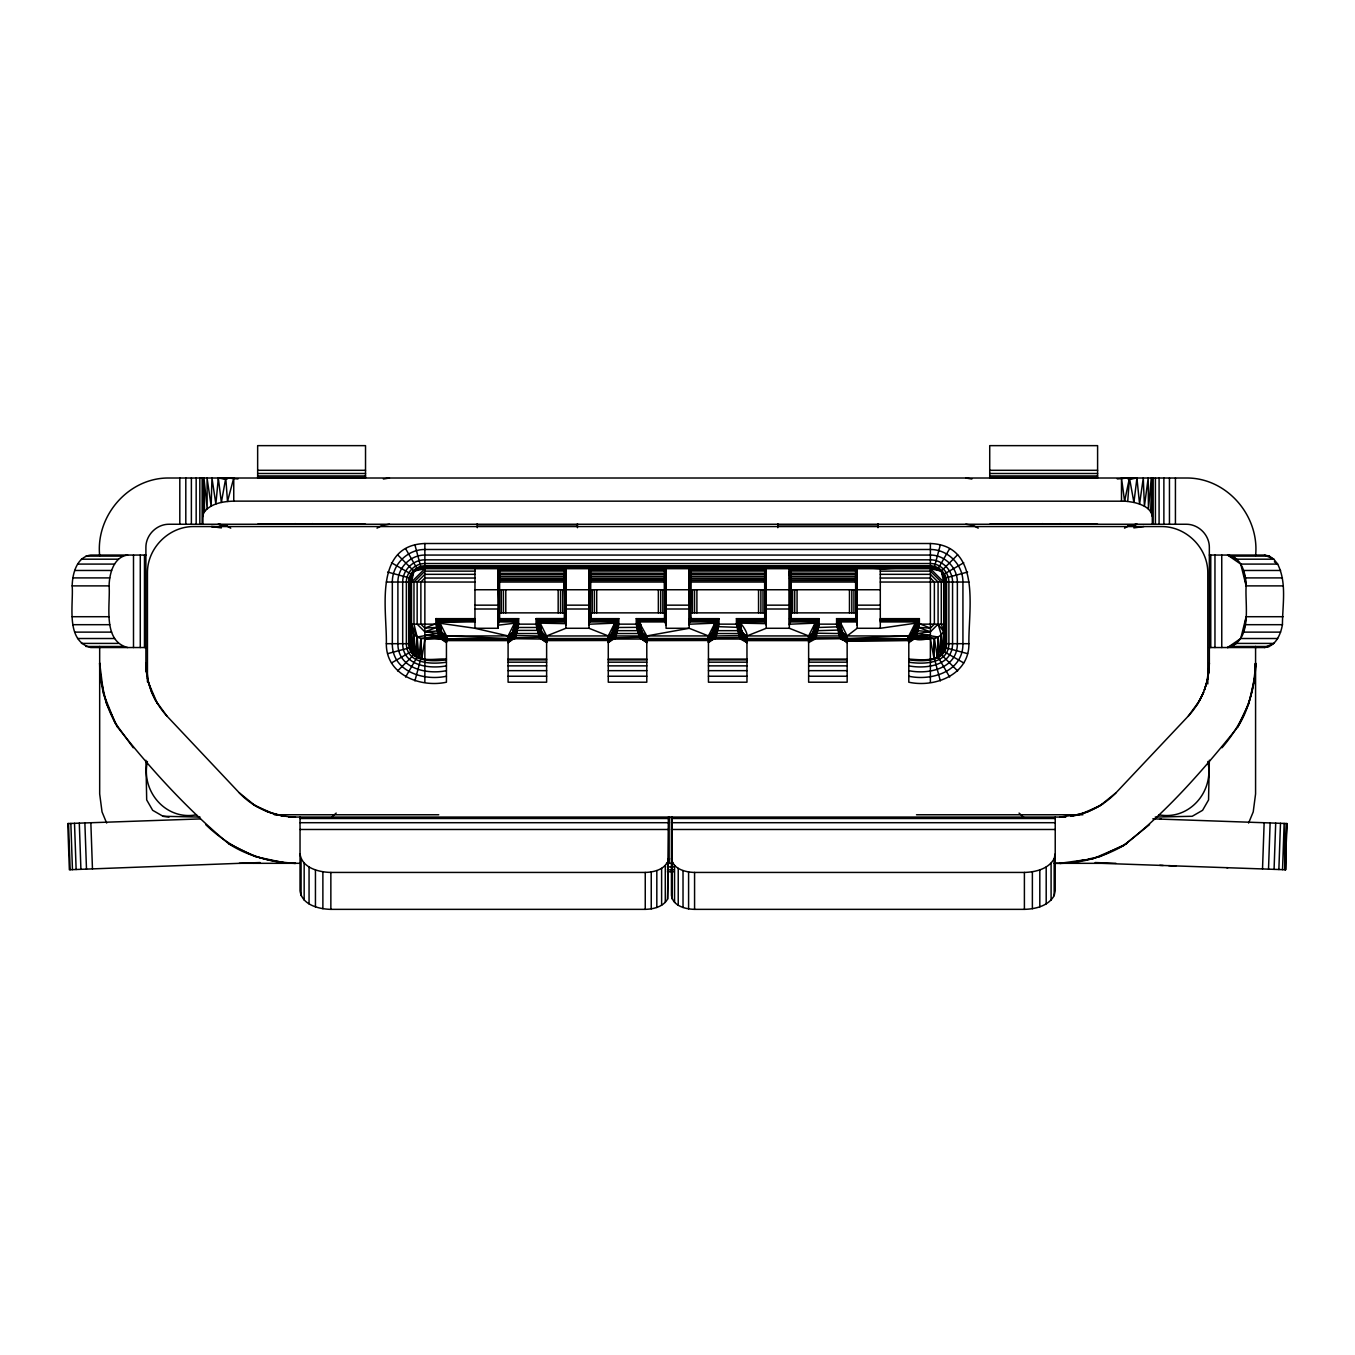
<?xml version="1.0" encoding="UTF-8"?>
<svg xmlns="http://www.w3.org/2000/svg" width="1355" height="1355" viewBox="0 0 1355 1355"><rect width="100%" height="100%" fill="white"/><g stroke="black" fill="none" stroke-linecap="round" stroke-linejoin="round"><path stroke-width="1.5" d="M443.695 619.879L439.155 621.928L439.359 625.468L442.018 632.463L446.439 635.935L446.439 642.558L440.307 637.426L437.174 625.756L437.106 619.879L435.887 618.659L435.887 624.147L439.206 637.815L446.439 642.558L446.489 635.986L440.019 623.131L437.106 619.879L474.961 619.37L437.14 620.98L435.887 618.659L474.961 618.659M435.887 618.659L443.695 619.37L443.695 621.064L439.155 621.928L474.961 621.064L467.136 620.98L474.961 620.082L443.695 620.082L439.155 621.928L439.291 623.131L474.961 628.28L498.081 628.28L498.081 609.005L474.961 609.005M498.318 623.3L499.622 621.03L499.622 570.167L498.081 571.031L498.132 576.248L498.081 571.031L565.882 571.031L565.729 575.926L564.341 576.248L498.318 576.248L499.165 621.03L498.081 625.197L515.239 623.131L516.475 625.654L513.257 636.765L508.091 640.61L446.439 640.61L440.561 637.273L437.106 623.131L424.86 628.144L420.88 624.147L420.88 582.04L424.86 578.043L474.961 578.043M508.091 642.558L514.223 637.426L518.66 624.147L517.424 623.131L516.662 633.53L513.968 637.273L509.023 639.814L508.091 638.781C515.764 636.24 514.714 626.586 515.391 620.031L516.323 620.98L499.165 621.03L499.453 620.031L517.424 619.879L514.527 623.131L508.108 635.935L508.091 642.558L515.323 637.815L518.66 624.147L518.66 618.659L516.221 621.928L498.809 621.928L498.318 573.317L565.662 573.25L564.341 578.043L565.12 618.659L536.055 618.659L540.188 623.131L546.607 635.935L546.624 642.558L539.392 637.815L536.055 624.147L536.055 618.659L565.729 618.659L565.154 621.928L564.341 570.167L565.882 571.031L565.882 625.197M590.102 612.866C593.456 614.137 587.088 627.365 590.543 621.03L590.543 570.167L589.002 571.031L589.069 575.621L590.543 576.248L664.526 576.248L665.915 575.926L666.067 571.031L664.526 570.167L664.526 620.98L666.067 625.197M608.276 642.558L608.276 635.935L614.696 623.131L618.829 618.659L618.829 624.147L615.509 637.815L608.276 642.558L614.408 637.426L617.609 623.131L618.829 624.147L615.153 635.563L613.646 638.696L610.343 639.492L614.154 637.273L618.168 627.484L617.541 625.756L614.662 625.366L614.696 623.131L616.406 624.147L616.593 630.397L617.507 630.668L637.578 630.668L640.458 629.228L640.373 623.131L636.24 618.659L636.24 624.147L639.577 637.815L646.792 642.558L646.792 635.935L639.645 623.131L638.425 625.654L640.763 634.97L642.524 638.019L646.792 640.61L710.477 640.492L713.814 638.696L715.338 635.563L717.71 625.756L717.777 619.354L719.014 618.659L719.014 624.147L715.677 637.815L708.445 642.558L708.462 635.935L714.881 623.131L719.014 618.659L689.238 618.659L689.187 625.197M689.424 623.3L690.728 621.03L690.728 570.167L689.187 571.031L689.238 575.621L690.728 576.248L764.711 576.248L766.083 575.926L766.253 571.031L764.711 570.167L764.711 620.98L766.253 625.197M789.592 623.3L790.897 621.03L790.897 570.167L789.355 571.031L789.355 625.197M847.163 642.558L841.794 638.696C837.322 633.005 839.456 623.859 836.594 618.659L836.594 624.147L839.931 637.815L847.163 642.558L847.146 635.935L840.727 623.131L836.594 618.659L857.021 618.659L857.173 625.197M857.021 618.659L856.445 621.928L855.632 570.167L857.173 571.031L857.021 575.926L855.632 576.248L790.897 576.248L789.592 575.621L789.355 571.031L857.173 571.031L856.783 622.758M440.019 623.131C437.597 626.383 444.237 641.389 446.439 635.935L508.108 635.935L512.512 632.463L514.883 626.738L514.527 623.131M610.309 640.492L546.624 640.61L541.255 638.696L539.73 635.563L537.325 624.147L538.392 623.131C537.884 627.399 543.694 639.56 546.624 636.477C541.577 633.632 539.104 626.908 539.324 620.98L537.291 619.879L539.73 635.563L541.255 638.696L546.624 642.558M608.276 640.61L609.598 639.594L608.276 640.61L608.276 635.935C614.442 633.446 615.61 625.739 615.56 619.879L618.829 618.659L589.069 618.659L589.73 621.928L616.406 621.928L616.508 620.98L615.56 620.031L590.543 620.031L589.713 618.659L589.002 571.031L666.067 571.031L665.339 621.928L638.662 621.928L638.561 619.303L636.24 618.659L665.915 618.659L665.678 622.758M589.73 621.928L589.239 618.659L590.102 621.03L616.508 620.98L615.17 629.652L612.697 632.463L616.169 635.952L638.899 635.952L637.494 624.147L638.578 623.131C638.679 627.128 643.71 639.712 646.792 636.477C641.813 633.615 639.17 626.925 639.509 620.98L637.477 619.879L639.916 635.563L641.423 638.696L646.792 642.558M708.445 640.61L709.783 639.594L708.445 640.61L708.462 635.935L712.865 632.463L715.745 621.928M790.897 571.133L789.575 573.114L790.744 620.031L815.93 620.031L816.862 620.98L816.76 621.928L790.084 621.928L789.592 618.659L819.199 618.659L815.049 623.131L808.647 635.935L808.63 642.558L815.185 639.035L819.199 624.147L817.963 623.131L814.762 637.426L808.63 640.61L746.978 640.61L740.321 635.427L737.679 624.147L738.746 623.131C743.726 646.42 755.938 638.222 736.409 618.659L736.409 624.147L740.406 639.035L746.978 642.558L746.961 635.935C741.27 633.598 739.627 626.586 739.678 620.98L737.645 619.879L740.084 635.563L741.608 638.696L746.978 642.558M839.863 621.928L840.727 623.131C842.166 625.993 837.255 626.704 836.594 624.147L837.83 623.131L841.286 637.273C851.804 648.418 834.409 626.569 838.931 619.98L837.83 619.303L856.394 618.659L855.632 578.043L856.936 573.25L789.575 573.114L789.592 575.621M839.998 623.131L841.37 631.65L847.163 637.9L847.146 635.935L857.173 628.28L880.293 628.28L915.963 623.131L919.367 618.659L919.367 624.147L916.031 637.815L908.798 642.558C906.038 634.411 917.742 632.006 915.235 623.131L916.099 621.928M443.695 619.37L438.207 620.98L438.072 625.654L441.696 636.359L445.93 637.612L446.439 635.935L446.439 639.018L508.091 638.527L446.439 635.935L446.439 682.209C420.135 687.934 385.904 674.536 386.344 643.693C387.09 610.546 372.947 545.506 424.86 543.507L930.377 543.507C982.29 545.506 968.148 610.546 968.91 643.693C969.333 674.536 935.119 687.934 908.798 682.209L908.815 635.935L908.798 642.558C915.032 635.343 926.041 636.952 934.374 638.527C940.81 636.85 945.756 630.854 945.79 624.147L915.235 624.147L913.727 633.615L912.186 637.053L908.798 638.781L908.815 635.935L915.235 623.131L911.542 635.868C908.07 640 909.95 635.817 907.427 635.986L847.163 638.527L908.798 639.018L908.765 635.986L847.146 635.935C841.387 633.598 839.931 626.569 839.863 620.98L837.83 619.879L837.864 620.98L856.055 620.98L856.445 621.928L839.033 621.928L838.931 620.98M474.961 568.693L474.961 628.28L508.108 635.935L509.023 639.814L446.439 640.204L508.091 640.085L446.439 639.018L447.827 635.986L445.93 637.612M509.26 639.983L513.46 638.696L517.983 627.484L516.323 623.131L513.443 634.242L508.311 636.918L508.091 635.986L508.091 682.209L546.624 682.209L546.624 635.986L608.276 635.935L609.208 639.814L608.276 635.935L589.002 628.28L565.882 628.28L546.607 635.935L546.116 637.612C536.258 636.427 540.255 629.059 540.188 623.131L539.324 621.928M589.002 625.197L589.069 624.232L614.696 623.131L611.749 633.734L615.509 637.815L640.915 637.273L640.61 632.124L637.477 623.131L636.24 624.147L638.832 625.604L641.135 634.631L643.422 637.053L646.284 637.612L646.792 635.935L708.462 635.935L709.393 639.814L708.462 635.935L689.187 628.28L666.067 628.28L666.067 568.693M815.93 621.03L817.929 620.98L817.963 619.879L815.93 619.354L815.71 625.468L813.864 630.786L816.252 633.192L838.593 633.53L841.929 630.786L840.727 624.147L840.811 629.228L842.37 633.395L843.691 633.734L843.233 635.139L839.931 637.815L815.862 637.815L811.052 634.58L808.647 635.935L809.562 639.814L814.507 637.273L817.861 630.668L839.609 630.041L841.286 628.788L840.727 624.147L815.049 624.147L813.864 630.786L808.63 637.9L814.829 632.124L816.862 620.98L790.897 620.98L790.084 621.928M474.961 571.133L424.86 571.133L413.969 582.04L413.969 624.147L417.154 637.053L418.983 657.937L421.879 658.801L415.816 656.159L413.969 634.682L411.514 624.147L417.154 637.053L420.88 638.527L421.879 658.293C417.306 659.021 410.836 652.568 409.888 647.284L409.447 624.147L440.019 624.147L441.205 630.786L439.037 633.073L417.154 637.053L413.969 634.682L409.972 628.009L411.141 650.451C417.255 663.662 435.48 658.208 446.439 659.089M513.325 630.786L516.662 633.53L538.054 633.53L541.39 630.786L540.188 624.147L514.527 624.147L515.51 626.942C516.34 633.869 505.703 637.595 508.091 637.9L514.138 634.97L516.323 619.879L518.66 618.659L498.132 618.659L498.809 621.928M808.63 637.9L808.647 635.935L789.355 628.28L766.253 628.28L746.961 635.935L746.978 682.209L708.445 682.209L708.445 635.986C710.393 640.712 716.456 627.467 717.744 624.147L717.777 619.879L690.728 619.879L689.915 621.928L716.575 621.928L716.676 620.98L715.745 620.031L690.728 620.031L689.898 618.659L689.187 571.031L766.253 571.031L765.524 621.928L738.848 621.928L738.746 619.303L736.409 618.659L766.083 618.659L765.846 622.758M908.798 637.9L908.815 635.935M539.324 623.131L538.477 627.145L541.272 634.242L546.624 636.477L544.185 634.58L543.253 637.053L540.052 639.035L513.46 638.696L511.462 637.053L514.494 625.366C518.694 625.858 515.019 632.819 514.985 635.563L538.731 635.952L541.831 633.395L540.967 631.481C537.952 628.906 539.917 619.726 537.291 619.879L537.325 620.98L564.781 620.98L565.154 621.928L538.494 621.928L538.392 620.98M608.276 638.781L611.647 637.053L616.237 625.604L616.39 630.312L614.306 634.97L609.835 639.763M665.915 575.926L665.83 573.25L664.526 574.334L590.543 574.334L590.102 618.659L617.609 619.354L617.575 624.147L614.306 634.97L608.785 637.612L608.276 635.935L608.276 637.9L613.188 633.615L615.56 621.928M708.462 635.935L708.953 637.612L713.204 636.359L715.999 630.041L716.575 621.928M508.108 635.935L508.599 637.612L511.462 637.053L510.53 634.58L508.176 636.41L508.599 637.612M540.747 628.788L540.188 624.147C537.749 630.956 543.711 636.664 546.624 640.61L545.76 641.118L545.455 639.983M746.114 641.118L746.961 635.935L808.647 635.935L809.562 639.814L808.63 640.61L810.476 639.323M908.798 659.089C920.502 659.733 942.318 663.052 945.502 646.606L945.79 624.147M809.071 638.628L813.965 634.242L815.93 623.131L816.76 627.145L813.39 636.359C799.467 640.288 822.129 632.311 816.76 621.928M411.141 650.451L411.514 631.599L413.156 653.703L415.816 656.159M424.86 659.089C416.629 659.157 409.379 651.907 409.447 643.693L409.447 582.04C409.396 573.792 416.612 566.576 424.86 566.627L930.377 566.627C938.625 566.576 945.841 573.792 945.79 582.04L945.79 643.693C945.892 651.907 938.676 659.258 930.377 659.089L933.968 658.666L934.374 638.527C927.413 637.782 913.948 643.862 911.238 634.58L909.036 636.918L914.151 634.242L917.03 623.131L918.063 625.756L914.947 637.426L908.798 640.61L847.163 640.61L845.317 639.323M815.93 621.928L814.49 628.788L817.861 630.668M930.377 637.494L915.692 635.563L918.131 619.879L880.293 619.37L918.131 619.879L918.114 620.98L880.293 621.064L917.03 620.98C917.25 628.059 916.505 637.714 908.798 640.61L910.831 640.492M565.492 575.926L564.341 579.076L564.341 589.747L499.605 589.747M589.713 618.659L590.102 621.03L590.543 619.879L617.609 619.879L617.575 620.98L615.56 621.03M665.678 575.926L664.526 579.076L664.526 589.747L590.543 589.747M765.846 575.926L764.711 579.076L764.711 589.747L690.728 589.747M856.783 575.926L855.632 579.076L855.632 589.747L790.897 589.747M934.374 658.056L937.372 657.429L934.374 638.527L933.968 658.666L940.37 655.413L944.604 649.604L945.265 628.009L945.502 646.606M1286.454 823.518L1285.624 869.758L1286.454 823.518L1152.817 818.843M937.372 656.955L938.083 637.053L917.369 633.53L914.032 630.786M1262.521 868.945L1264.147 822.739M1054.071 863.304L1101.7 863.338L1268.517 869.148L1270.126 822.942M1268.517 869.148L1274.073 869.351L1275.699 823.146M1278.866 869.52L1280.492 823.298M1282.541 869.639L1284.15 823.434L1284.845 869.724L1274.073 869.351M564.341 582.04L564.341 574.334L499.622 574.334L498.318 573.317L499.622 580.465L565.492 580.465L564.578 578.856L564.341 620.98M664.526 582.04L665.83 573.25L589.222 573.114L589.069 575.621M764.711 582.04L766.015 573.25L689.39 573.114L689.238 575.621M855.632 582.04L855.632 574.334L790.897 574.334L789.575 573.114M1221.99 747.757C1242.145 724.366 1255.763 694.421 1255.577 663.171C1254.239 685.579 1249.852 707.869 1237.708 727.11C1203.477 769.691 1166.858 811.984 1123.566 845.554C1102.902 857.512 1079.122 864.033 1055.223 863.304M937.372 657.429L942.843 652.771L943.724 631.599L941.285 624.147L941.285 582.04L930.377 571.133L880.293 571.133M413.156 653.364L413.969 634.682L413.969 654.211M540.188 624.147L540.34 626.552L536.732 627.484L517.983 627.484L516.069 625.604M880.293 578.043L930.377 578.043L934.374 582.04L934.374 624.147L930.377 628.144L917.775 627.348L917.843 625.722L915.201 625.366L914.151 634.242L909.713 638.29M940.37 655.413L941.285 634.682L938.083 624.147L938.083 582.04L930.377 574.334L880.293 574.334M690.728 571.133L689.39 573.114L690.728 574.334L764.711 574.334L765.473 618.659L738.746 619.303L737.645 619.879L738.746 620.98C738.746 626.925 738.373 637.273 746.47 637.612L746.893 636.41L744.556 634.58L743.607 637.053L740.406 639.035L715.017 639.035L715.999 630.041L719.014 624.147L717.777 623.131M1284.845 869.724L1287.25 823.535M539.476 623.131L540.967 631.481L543.152 633.734L540.747 637.273L515.323 637.815C507.871 635.275 517.39 627.534 515.391 621.928M708.445 638.781L711.832 637.053L714.932 629.33L715.745 619.879L717.777 619.354L690.288 618.659L690.728 574.334M880.293 618.659L919.367 618.659L916.099 619.37L915.743 626.789L912.728 635.139L916.031 637.815L930.377 639.035L933.968 658.157M498.318 618.659L499.165 621.03L499.622 618.659M717.744 620.98L690.728 620.98L690.288 612.866M790.897 618.659L790.456 621.03L790.897 574.334M565.492 622.758L565.729 618.659M1255.17 673.13L1255.577 663.171L1254.645 678.364L1248.751 703.635L1237.708 727.11M1208.694 673.164L1209.338 663.171L1206.899 682.395L1204.358 690.118L1207.83 678.364L1209.338 663.171C1209.151 682.615 1201.546 701.771 1188.352 716.033L1115.91 792.878C1103.8 805.31 1087.879 813.881 1070.636 816.32L1087.371 811.984L1102.716 804.04M664.526 574.334L665.678 580.465L590.543 580.465L589.713 575.621L590.102 582.04L664.763 582.04M689.424 578.856L689.898 575.621L690.288 582.04L764.948 582.04M789.592 578.856L790.067 575.621L790.456 582.04L855.869 582.04M914.676 628.788L916.031 629.855L914.185 638.696M930.377 628.144L918.131 623.131L913.084 638.019L909.967 639.983M415.816 655.735L417.154 637.053L417.154 656.582M1152.309 524.25L1152.309 478.01L1151.191 512.41L1151.276 478.01L1148.43 509.04L1148.193 478.01L1144.416 506.245L1143.281 478.01L1139.572 504.026L1136.913 478.01L1127.665 478.637L1136.947 478.01L1133.915 502.434L1127.716 501.435L1129.477 478.01L1133.915 502.434C1141.401 504.297 1151.14 507.752 1152.309 516.543M739.678 621.928L740.508 629.33L742.557 632.463L740.084 635.563L716.355 635.952L713.238 633.395L713.679 630.786L717.015 633.53L738.407 633.53L741.744 630.786L740.558 624.147L714.881 624.147L713.238 633.395L708.767 637.172M145.9 647.538L90.717 647.538C65.159 640.779 73.644 604.618 72.171 585.885C72.408 573.859 76.659 556.956 90.717 555.059L145.9 555.059M127.641 647.538C102.082 640.779 110.568 604.618 109.094 585.885C109.332 573.859 113.583 556.956 127.641 555.059M499.622 574.334L499.165 582.04L564.578 582.04M538.054 633.53L538.308 630.397L516.407 630.397L513.952 628.788L514.527 624.147M613.51 630.786L616.83 633.53L638.239 633.53L638.476 630.397M738.407 633.53L738.238 627.297L736.409 624.147L737.645 623.131L742.709 638.019L746.978 640.61M811.052 634.58L812.001 637.053L815.185 639.035L841.794 638.696L842.878 638.019L837.864 624.147L838.931 623.131L838.593 633.53L840.269 635.563L839.931 637.815L845.08 639.492M1277.646 638.51L1240.723 638.51L1227.613 647.538C1253.155 640.779 1244.686 604.618 1246.16 585.885C1245.923 573.859 1241.671 556.956 1227.613 555.059L1240.723 564.087L1277.646 564.087C1286.996 582.735 1282.491 604.669 1282.44 624.689C1280.712 634.343 1275.699 646.487 1264.537 647.538L1209.338 647.538M445.101 639.594L445.575 641.118L446.439 640.61L442.17 638.019L440.019 624.147C441.967 628.33 434.853 625.824 437.208 630.668L438.817 633.192L437.411 625.722L435.887 624.147M537.393 630.668L537.596 625.722L540.222 625.366M637.578 630.668C635.207 625.824 642.321 628.33 640.373 624.147L614.696 624.147L613.612 634.242L608.7 638.628M714.322 628.788L717.676 630.668L737.747 630.668C735.917 625.824 743.014 628.093 740.558 623.131L738.848 624.147C734.071 629.702 751.788 642.575 743.607 637.053L742.066 633.615M614.662 625.366L614.137 628.788L616.593 630.397M715.745 620.98L716.676 620.98C716.084 627.331 716.643 635.766 710.528 639.492L715.017 639.035M418.983 657.446L420.88 638.527L438.546 635.952L441.645 633.395L440.782 631.481L442.069 635.902L446.405 638.832L446.439 640.61L446.439 635.935L446.218 636.918L442.509 635.139L440.663 631.65L438.207 620.98M539.002 633.192L538.731 635.952L540.493 637.426M738.018 627.348L714.729 626.552L714.796 629.228L716.575 624.147L715.745 623.131L714.102 631.481L716.422 625.604L718.353 627.484L713.814 638.696L710.884 634.58L708.445 636.477M739.085 635.952L739.356 633.192L741.608 638.696L745.64 639.594M917.775 627.348L915.607 626.738L916.099 623.131L916.945 624.147L915.082 626.552L915.15 629.228M814.49 628.788L815.71 625.468L812.001 637.053L809.545 638.29M538.646 625.604L540.577 634.97L544.558 639.492M909.205 638.561L907.427 635.986L908.798 639.018L847.163 640.085L908.798 640.204L846.299 641.118M639.509 621.928L641.457 634.242L646.572 636.918L644.37 634.58L643.422 637.053L640.238 639.035L614.831 639.035L612.545 638.019L616.406 621.928M933.968 658.666C940.726 657.023 945.756 650.637 945.79 643.693L968.91 643.693M930.377 635.055L916.708 635.952L914.947 637.426L917.555 627.297M665.915 618.659L665.339 621.928L664.763 578.856L665.288 618.659L638.561 619.303L637.494 620.98L664.526 620.98L664.526 618.659M738.746 620.98L764.711 620.98L764.711 618.659M855.632 620.98L855.632 618.659M564.781 620.98L565.492 618.659M664.526 620.98L665.288 618.659L664.661 619.98L637.477 619.879M764.711 620.98L765.473 618.659L765.524 621.928L766.083 618.659M856.055 620.98L856.783 618.659M614.696 624.147L614.56 626.552L618.168 627.484L637.832 627.348L639.577 637.815L644.726 639.492M421.879 658.293L424.86 639.035L439.206 637.815L442.509 635.139L442.966 633.734L441.645 633.395L443.068 637.053L446.405 638.832L446.439 635.935L446.439 637.9M1283.083 616.711L1246.16 616.711L1243.67 632.124L1280.594 632.124M202.928 516.543L202.928 478.01L204.486 511.699L203.352 514.002M813.864 630.786L812.424 634.868L815.049 623.131L789.423 624.232M715.863 633.073L717.744 624.147L716.676 623.131M815.71 625.468L817.895 625.756L818.522 627.484L816.946 630.397L817.963 619.354L819.199 618.659L819.199 624.147L816.252 633.192M514.375 626.552L511.902 634.868L511.563 633.734L510.835 635.868L508.413 637.172M612.697 632.463L612.07 634.868L615.068 626.738M617.016 627.297L617.575 624.147L616.508 623.131M589.239 623.3L589.069 624.232L589.222 573.114L590.543 571.133M616.034 627.043L613.612 634.242L608.581 637.172M613.442 636.765L614.933 635.427L616.406 627.145M514.883 626.738L516.831 627.297L514.764 635.427L513.257 636.765M1129.477 478.01L1124.582 501.198L233.754 501.13C223.389 501.469 211.448 503.162 204.486 511.699L203.978 478.01L207.163 508.735L207.061 478.01L211.16 506.059L211.956 478.01L215.868 503.975L218.341 478.01L227.589 478.637L218.307 478.01L221.356 502.434L225.777 478.01L227.505 501.435L233.754 478.01L233.754 501.13M300.031 817.065L300.031 890.811C301.911 904.869 318.815 909.12 330.857 909.357L645.251 909.357C653.55 909.12 663.256 906.851 667.592 899.043L668.371 858.528M667.592 899.043L668.371 817.065M671.403 817.065L671.453 895.452C672.876 905.987 685.545 909.188 694.573 909.357L1024.397 909.357C1035.44 909.053 1048.397 906.021 1054.173 895.604L1054.173 858.68L1055.223 853.887M1054.173 895.604L1055.223 890.811L1055.223 817.065M413.156 653.703L411.514 651.128L411.514 582.04L413.969 571.133L424.86 567.152L417.154 568.693L405.602 548.673M715.525 625.468L715.237 626.738L714.847 625.366L716.422 625.604M444.372 639.492L441.069 638.696C438.529 619.472 435.683 622.877 442.17 638.019L439.884 639.035L420.88 638.527L420.88 658.056M539.544 625.468L542.339 638.019L546.624 640.61L546.607 635.935L546.116 637.612M841.98 636.765L839.948 629.855L840.083 625.468M708.885 638.628L712.832 635.902L717.489 625.722M737.747 630.668L741.117 628.788L740.558 624.147L741.202 631.65L743.505 633.734L740.846 637.426L715.677 637.815L713.628 636.765L715.66 629.855M815.778 624.147L813.796 636.765L809.562 639.814M446.134 637.172L443.695 635.868L446.354 636.41L444.017 634.58L442.17 638.019M839.863 623.131L839.033 624.147L842.404 636.359L846.248 638.29L847.078 636.41L844.724 634.58L842.878 638.019M614.611 629.228L615.187 625.451L615.695 626.942M1240.723 638.51L1246.16 616.711M812.424 634.868L813.051 632.463L816.523 635.952L839.253 635.952L842.37 633.395L841.489 631.481M909.12 637.172L912.609 634.868L916.776 625.604M815.185 639.035L817.658 625.722M420.88 658.564L414.901 680.904M940.353 544.812L934.374 567.152L880.293 568.693L855.632 567.152L420.88 567.152L414.901 544.812M716.558 630.312L717.405 627.348M512.376 638.019L515.645 630.041L515.239 624.147M710.003 639.763L712.73 638.019L715.355 629.652L715.592 624.147M812.898 638.019L813.39 636.359M639.035 627.043L640.136 635.427L641.626 636.765L643.337 633.734L641.999 633.395L638.899 635.952M944.604 649.604L945.502 646.708M664.949 620.98L665.678 618.659M765.135 620.98L765.846 618.659M790.067 575.621L790.897 580.465L856.783 580.465L855.869 578.856L855.767 619.98L837.83 619.879M438.851 625.553L439.155 623.131L439.02 626.942M539.476 624.147L539.409 629.855L542.237 635.902M639.645 624.147L640.763 634.97M739.83 624.147L741.642 634.242C743.98 637.477 748.282 635.055 746.978 637.9M839.558 625.553L839.998 624.147M916.573 627.043L913.185 635.902M612.545 638.019L611.02 635.868L611.749 633.734M708.665 636.918L711.189 635.868L714.881 623.131L689.238 624.232M815.287 635.427L813.796 636.765L816.591 625.604M814.507 637.273L813.999 638.696L810.697 639.492M963.744 562.765L943.724 574.334L945.265 582.04L941.285 571.133L930.377 568.693L424.86 568.693L413.969 571.133L409.972 582.04L411.514 574.334L391.493 562.765M437.174 625.756L436.547 627.484L424.86 631.853L417.154 624.147L417.154 582.04L424.86 574.334L474.961 574.334M536.732 627.484L537.359 625.756L536.055 624.147L537.291 623.131L540.12 632.429M636.901 627.484L637.544 625.756L639.255 630.041M737.086 627.484L737.713 625.756L740.592 625.366M837.898 625.756L837.255 627.484L838.847 630.397M640.322 629.33L640.373 624.147L641.576 630.786L638.239 633.53M1248.599 823.061L1253.223 811.899L1255.577 793.945L1255.577 646.42M615.831 630.041L612.646 635.902M646.284 637.612L646.792 635.935L689.187 628.28L689.187 568.693M846.248 638.29L847.146 635.935L847.163 682.209L808.63 682.209L808.63 635.986M915.692 635.563L913.727 633.615L915.709 629.652L915.963 624.147M746.978 636.477L744.234 635.868L746.961 635.935M841.811 634.242C843.86 637.849 847.061 638.239 847.163 640.61C850.347 633.801 836.865 636.494 840.219 626.789L840.727 624.147M1197.142 704.769L1203.714 692.066L1199.751 700.383L1188.352 716.033M916.031 629.855L917.132 630.397L919.367 624.147M405.602 677.06L417.154 657.04M949.652 548.673L938.083 568.693L930.377 567.152L941.285 571.133L943.724 582.04L943.724 651.128M713.628 636.765L712.832 635.902L714.966 632.429M516.475 625.654L517.424 619.354L499.165 618.659L498.911 576.248L498.809 579.076L564.341 579.076M516.221 627.145L517.356 625.756M615.898 633.192L617.507 630.668M717.676 630.668L714.322 637.273L712.73 638.019M944.604 649.401L943.724 631.599L938.083 624.147L930.377 631.853L918.029 630.668L916.437 633.192L916.708 635.952M912.728 635.139L913.219 632.463M300.031 853.887C301.911 867.945 318.815 872.197 330.857 872.434L645.251 872.434C653.55 872.197 663.256 869.927 667.592 862.119M671.453 858.528C672.876 869.063 685.545 872.264 694.573 872.434L1024.397 872.434C1035.44 872.112 1048.397 869.08 1054.173 858.68M544.778 639.323L546.624 638.781L546.607 635.935L546.624 637.9M645.861 639.814L646.792 635.935L646.792 682.209L608.276 682.209L608.276 635.986M814.677 634.97L817.929 624.147L816.862 623.131M540.831 631.65L543.253 637.053L546.624 638.781M741.642 634.242L740.186 626.738M615.153 635.563L616.83 633.53M715.338 635.563L717.015 633.53M815.524 635.563L817.201 633.53M445.507 639.814L446.405 638.832M746.046 639.814L746.944 638.832M846.214 639.814L847.129 638.832M914.845 634.97L909.324 637.612L908.765 635.986M708.445 642.558L710.477 640.492M808.63 642.558L810.663 640.492M411.514 582.04L424.86 568.693M413.969 654.584L397.625 670.928M957.629 554.788L941.285 571.133M790.744 620.031L817.963 619.879L815.93 620.031M512.478 635.902L515.002 629.652L515.019 625.451M813.017 635.902L814.304 634.631M438.207 623.131L437.14 624.147L441.273 636.765M437.699 627.297L439.545 635.563L437.885 633.53L424.86 631.853C429.264 630.532 443.932 633.7 440.019 624.147M331.501 817.302L336.192 813.085M515.984 635.952L514.223 637.426L514.663 639.035M616.169 635.952L614.408 637.426L614.831 639.035M714.576 637.426L716.355 635.952M814.762 637.426L816.523 635.952M564.341 574.334L565.662 573.25L565.729 575.926M764.711 574.334L766.015 573.25L766.083 575.926M855.632 574.334L856.936 573.25L857.021 575.926M740.508 629.33L741.744 630.786M1115.91 792.878L1099.684 805.971L1080.511 814.253L1059.847 817.065L1065.233 816.692M1149.565 824.585L1123.566 845.554L1092.926 858.782L1059.847 863.304L1070.636 862.83L1084.254 859.951M508.091 636.477L510.835 635.868M641.135 634.631L646.758 638.832L646.792 640.61L645.929 641.118L639.916 635.563M391.493 662.951L411.514 651.399M377.029 528.145L382.025 525.469L389.461 524.25M808.935 637.172L811.374 635.868L808.715 636.41M1124.531 528.145L1129.511 525.469L1136.947 524.25L1127.665 526.197L1136.947 524.25M908.798 637.019L911.542 635.868M1126.632 843.657L1099.803 856.648L1088.133 859.121M913.084 638.019L915.472 635.427L918.063 625.756M1227.613 647.538L1236.878 643.405L1273.819 643.405L1264.537 647.538M608.497 636.918L611.02 635.868L610.699 634.58L608.361 636.41L611.02 635.868M814.914 626.552L818.522 627.484L840.371 626.738L840.964 632.124L843.775 637.053L846.638 637.612M387.649 653.652L409.972 647.673L409.447 643.693L386.344 643.693M967.606 572.064L945.265 578.043L945.265 647.538M442.645 634.868L444.017 634.58M642.998 634.868L644.37 634.58M744.556 634.58L743.184 634.868L741.321 631.481M843.352 634.868L844.724 634.58M544.185 634.58L542.813 634.868L541.831 633.395M708.529 636.41L711.189 635.868M383.38 479.009L389.461 478.01M309.143 524.233L312.87 523.623M1130.866 479.009L1136.947 478.01L1131.832 478.196M1056.646 524.233L1060.355 523.623M437.479 627.348L424.86 628.144M638.832 625.604L640.407 625.366M739.898 625.468L740.694 626.552M517.424 619.879L499.453 620.031L498.809 618.659M1133.847 527.891L1143.908 526.553M917.369 633.53L930.377 631.853L918.707 627.484M200.489 818.911L67.75 823.552L69.359 869.758L260.092 862.542M1117.282 478.942L1127.665 478.01M916.099 620.98L880.293 620.082L918.131 619.879M615.56 620.031L617.609 619.879M715.745 620.031L717.777 619.879M508.091 640.61L510.124 640.492M1061.676 817.048L1059.847 817.065L1066.148 816.726M1059.847 817.065L1065.284 816.811M1063.709 863.254L1059.847 863.304L1070.636 862.83M1065.928 863.152L1059.847 863.304L1068.265 863.016M1059.847 863.304L1067.113 863.101M253.588 863.321L300.031 863.304M855.632 567.152L930.377 566.627L880.293 568.693L880.293 628.28M880.293 620.082L916.099 619.879M664.526 579.076L590.543 579.076L589.239 575.621M764.711 579.076L689.898 578.856M855.632 579.076L790.067 578.856M257.653 470.304L365.528 470.304M989.726 470.304L1097.601 470.304M257.653 473.488L365.528 473.488M989.726 473.488L1097.601 473.488M257.653 475.944L365.528 475.944M989.726 475.944L1097.601 475.944M257.653 477.485L365.528 477.485M989.726 477.485L1097.601 477.485M227.589 478.01L237.955 478.942M477.265 524.775L577.45 524.775M777.804 524.775L877.989 524.775M1209.338 555.059L1264.537 555.059L1269.33 556.109L1273.819 559.192L1277.646 564.087L1274.378 561.834M85.924 556.109L122.848 556.109M1232.406 556.109L1269.33 556.109M81.436 559.192L118.376 559.192M77.608 564.087L114.531 564.087M498.081 569.388L565.882 569.388M589.002 569.388L666.067 569.388M689.187 569.388L766.253 569.388M789.355 569.388L857.173 569.388M498.081 570.167L565.882 570.167M589.002 570.167L666.067 570.167M689.187 570.167L766.253 570.167M789.355 570.167L857.173 570.167M74.66 570.472L111.584 570.472M1280.594 570.472L1243.67 570.472L1246.16 585.885L1283.083 585.885M72.797 577.908L109.721 577.908M1245.533 577.908L1282.44 577.908M499.622 578.043L564.341 578.043M590.543 578.043L664.526 578.043M690.728 578.043L764.711 578.043M790.897 578.043L855.632 578.043M386.344 582.04L474.961 582.04M880.293 582.04L968.91 582.04M72.171 585.885L109.094 585.885M474.961 589.747L498.081 589.747M565.882 589.747L589.002 589.747M666.067 589.747L689.187 589.747M766.253 589.747L789.355 589.747M880.293 589.747L857.173 589.747L857.173 568.693L857.173 628.28M474.961 605.16L498.081 605.16M565.882 605.16L589.002 605.16M666.067 605.16L689.187 605.16M766.253 605.16L789.355 605.16M857.173 605.16L880.293 605.16M565.882 609.005L589.002 609.005M666.067 609.005L689.187 609.005M766.253 609.005L789.355 609.005M857.173 609.005L880.293 609.005M499.605 612.866L564.341 612.866M590.543 612.866L664.526 612.866M690.728 612.866L764.711 612.866M790.897 612.866L855.632 612.866L855.869 618.659M72.171 616.711L109.094 616.711M817.963 619.354L790.456 618.659M537.291 619.879L564.493 619.98L564.341 618.659M737.645 619.879L764.847 619.98L764.948 578.856L765.846 580.465L690.728 580.465L689.898 575.621M438.309 621.928L474.961 621.928M880.293 621.928L916.945 621.928L916.099 620.082M72.797 624.689L109.721 624.689M1245.533 624.689L1282.44 624.689M74.66 632.124L111.584 632.124M77.608 638.51L114.531 638.51M546.624 638.527L608.276 638.527M646.792 638.527L708.445 638.527M746.978 638.527L808.63 638.527M546.624 640.085L608.276 640.085M646.792 640.085L708.445 640.085M746.978 640.085L808.63 640.085M81.436 643.405L118.376 643.405M85.924 646.487L122.848 646.487M1232.406 646.487L1269.33 646.487M508.091 659.089L546.624 659.089M608.276 659.089L646.792 659.089M708.445 659.089L746.978 659.089M808.63 659.089L847.163 659.089M446.439 659.885C433.295 661.443 409.125 662.764 408.668 643.693L408.668 582.04C408.617 573.368 416.188 565.78 424.86 565.831L930.377 565.831C939.049 565.78 946.637 573.368 946.586 582.04L946.586 643.693C946.129 662.764 921.942 661.443 908.798 659.885M508.091 659.885L546.624 659.885M608.276 659.885L646.792 659.885M708.445 659.885L746.978 659.885M808.63 659.885L847.163 659.885M446.439 662.188C431.889 664.475 406.636 664.035 406.365 643.693L406.365 582.04C406.297 572.132 414.952 563.46 424.86 563.528L930.377 563.528C940.285 563.46 948.957 572.132 948.89 582.04L948.89 643.693C948.619 664.035 923.348 664.475 908.798 662.188M508.091 662.188L546.624 662.188M608.276 662.188L646.792 662.188M708.445 662.188L746.978 662.188M808.63 662.188L847.163 662.188M446.439 665.864C429.671 669.082 402.74 665.999 402.689 643.693L402.689 582.04C402.604 570.167 412.987 559.784 424.86 559.852L930.377 559.852C942.25 559.784 952.65 570.167 952.565 582.04L952.565 643.693C952.514 665.999 925.584 669.082 908.798 665.864M508.091 665.864L546.624 665.864M608.276 665.864L646.792 665.864M708.445 665.864L746.978 665.864M808.63 665.864L847.163 665.864M446.439 670.657C426.825 674.824 397.76 668.506 397.896 643.693L397.896 582.04C397.811 567.61 410.43 554.974 424.86 555.059L930.377 555.059C944.825 554.974 957.443 567.61 957.358 582.04L957.358 643.693C957.494 668.506 928.429 674.824 908.798 670.657M508.091 670.657L546.624 670.657M608.276 670.657L646.792 670.657M708.445 670.657L746.978 670.657M808.63 670.657L847.163 670.657M446.439 676.23C423.556 681.243 392.018 671.419 392.323 643.693L392.323 582.04C392.205 564.612 407.449 549.385 424.86 549.486L930.377 549.486C947.806 549.385 963.032 564.612 962.931 582.04L962.931 643.693C963.236 671.419 931.681 681.243 908.798 676.23M508.091 676.23L546.624 676.23M608.276 676.23L646.792 676.23M708.445 676.23L746.978 676.23M808.63 676.23L847.163 676.23M196.509 814.762C165.784 820.74 140.7 791.168 147.441 761.544M274.438 814.762L438.732 814.762M916.505 814.762L1082.916 814.762M1158.745 814.762C1189.453 820.74 1214.554 791.168 1207.796 761.544M145.9 760.324L146.696 799.941L152.675 810.307L163.04 816.286L200.032 817.065M288.598 817.065L1062.93 817.065M1155.205 817.065L1192.197 816.286L1202.579 810.307L1208.558 799.941L1209.338 760.223M300.031 818.488L668.371 818.488M671.453 818.488L1055.223 818.488M300.031 822.705L668.371 822.705M671.453 822.705L1055.223 822.705M300.031 829.48L668.371 829.48M671.453 829.48L1055.223 829.48M239.327 863.304L253.792 863.304M666.474 863.304L673.367 863.304M1115.927 863.304L1095.162 862.542M667.354 866.895L673.52 866.895M667.354 869.876L673.52 869.876M667.354 871.79L673.52 871.773M515.391 620.98L516.323 620.98M690.576 620.031L690.288 618.659M590.39 620.031L590.102 618.659M205.689 824.585C229.588 847.807 261.735 863.304 295.407 863.304C271.779 861.932 248.626 856.868 228.622 843.657C187.38 809.375 150.727 769.149 117.546 727.11C106.266 707.784 99.609 685.63 99.677 663.171L103.573 693.912L115.006 722.723L133.264 747.757M290.004 816.692L295.407 817.065C274.337 816.642 253.859 808.274 239.327 792.878L166.902 716.033C153.776 701.653 145.917 682.734 145.9 663.171L148.339 682.395L157.231 703.313M740.558 623.131L766.083 623.656M540.188 623.131L565.729 623.656M424.86 637.494L441.069 638.696M291.528 863.254L295.407 863.304L284.618 862.83L255.451 856.648L228.622 843.657M467.136 619.879L474.961 620.082M289.293 863.152L295.407 863.304L284.618 862.83M288.175 863.101L295.407 863.304L286.972 863.016M1160.185 819.098L1161.354 819.148M1159.745 865.354L1163.2 865.472M1168.721 865.659L1175.886 865.913M1226.698 867.691L1227.867 867.725M224.998 478.332L218.307 478.01L224.388 479.009M289.089 816.726L295.407 817.065M218.307 524.25L225.743 525.469L227.589 526.197L218.307 524.25L225.743 525.469L230.723 528.145M424.86 635.055L438.546 635.952L440.307 637.426L438.478 625.604M1127.716 501.435L1124.582 501.198L1121.5 478.01L1121.5 501.13M211.346 526.553L221.39 527.891M163.04 816.286L169.019 817.065M965.793 478.01L971.874 479.009M965.793 524.25L973.229 525.469L978.208 528.145M294.899 523.623L298.608 524.233M1042.385 523.623L1046.094 524.233M847.078 636.41L844.419 635.868L846.841 637.172M646.708 636.41L644.065 635.868L646.487 637.172M546.539 636.41L543.88 635.868L546.302 637.172M845.13 640.492L840.591 639.035L844.216 640M945.265 647.673L967.606 653.652M387.649 572.064L409.972 578.043L409.972 647.538L411.514 651.128M917.132 630.397L918.029 630.668M840.591 639.035L844.724 640.271M1264.537 555.059L1273.819 559.192L1236.878 559.192L1227.613 555.059M742.709 638.019L740.084 635.563L739.745 637.815L741.608 638.696M542.339 638.019L540.747 637.273L539.205 633.073M539.392 637.815L541.255 638.696M252.521 804.04L267.884 811.984L284.618 816.32L274.726 814.253L255.57 805.971L239.327 792.878M646.792 638.781L643.422 637.053L640 626.738M445.541 638.29L446.439 638.781M646.792 640.61L644.946 639.323M943.724 651.399L963.744 662.951M514.985 635.563L512.512 632.463M539.951 635.427L541.458 636.765M1019.062 813.085L1023.753 817.302M589.222 573.114L590.543 574.334M742.591 635.902L738.865 630.312L737.95 625.722M930.377 568.693L943.724 582.04M957.629 670.928L941.285 654.584M397.625 554.788L413.969 571.133M908.798 638.781L909.747 639.814L909.239 638.628M498.081 571.031L499.622 573.114M166.902 716.033L155.486 700.383L151.523 692.066L147.424 678.364M841.929 630.786L840.811 629.228L842.234 633.615M641.576 630.786L640.458 629.228L642.422 635.902M541.39 630.786L539.832 626.738M440.104 629.228L441.205 630.786M641.88 633.615L641.135 631.481L642.88 635.139M637.765 625.722L638.662 627.145M540.95 634.631L537.664 627.348M712.832 635.902L711.917 633.734L713.238 633.395L712.865 632.463M442.069 635.902L439.511 626.789M949.652 677.06L938.083 657.04M840.236 625.451L841.286 628.788M639.882 625.451L640.525 626.552M539.697 625.451L540.34 626.552M440.578 628.788L439.291 624.147M836.594 618.659L837.83 620.98M639.865 626.789L638.578 620.98M842.37 633.395L843.233 635.139M740.931 634.97L741.812 636.765M117.546 727.11L106.503 703.635L100.609 678.364L99.677 663.171L100.067 673.096M740.779 632.124L739 625.604M839.744 626.942L839.185 625.604L839.05 630.312L841.015 637.426M106.655 823.061L102.032 811.899L99.677 793.945L99.677 646.42M409.447 624.147L409.972 647.538M915.235 624.147L915.743 626.789M815.049 624.147L815.558 625.451M714.881 624.147L715.372 625.451M409.888 647.284L411.141 650.688M789.592 618.659L790.456 621.03L790.067 618.659M689.39 573.114L689.424 618.659L690.728 621.03L689.898 618.659M841.794 638.696L839.744 633.073L839.389 627.043M641.423 638.696L639.577 629.855M738.661 630.397L739.559 633.073M615.424 624.147L615.864 625.553M912.271 633.734L912.609 634.868M642.05 636.359L642.524 638.019M934.374 658.564L940.353 680.904M1240.723 564.087L1246.16 585.885M499.165 618.659L499.453 620.031M689.424 618.659L689.915 621.928M940.37 655.024L938.083 637.053L938.083 656.582M840.761 625.366L840.879 626.552M440.053 625.366L440.155 626.552M942.843 652.466L941.285 634.682L941.285 654.211M790.456 612.866L790.897 619.879M790.659 578.856L790.897 582.04M690.491 578.856L690.728 582.04M590.306 578.856L590.543 582.04M499.402 579.076L499.622 582.04M740.135 632.7L740.321 635.427M838.118 625.722L838.203 627.348M90.853 822.739L92.462 868.945M84.874 822.942L86.483 869.165M79.301 823.146L80.91 869.351M74.508 823.315L76.134 869.52M70.85 823.434L72.459 869.639M68.529 823.518L70.155 869.724M437.106 619.879L437.14 620.98M847.146 635.935L847.163 637.9M646.792 635.935L646.792 637.9M1255.577 555.787C1259.76 515.95 1226.783 477.502 1186.218 478.01L169.019 478.01C128.454 477.502 95.494 515.95 99.677 555.787M1221.753 555.059L1221.77 647.538M1214.961 555.059L1214.961 647.538M1210.76 555.059L1210.76 647.538M1209.338 663.273L1209.338 547.352C1209.422 534.988 1198.599 524.165 1186.218 524.25L169.019 524.25C156.655 524.165 145.832 534.988 145.9 547.352L145.9 671.707M1207.796 683.953L1207.796 572.792C1207.966 548.047 1186.303 526.401 1161.557 526.553L193.68 526.553C168.935 526.401 147.288 548.047 147.441 572.792L147.441 681.853M1175.429 478.01L1175.429 524.25M1169.45 478.01L1169.45 524.25M1163.877 478.01L1163.877 524.25M1159.084 478.01L1159.084 524.25M1155.409 478.01L1155.409 524.25M1153.105 478.01L1153.105 524.25M1097.601 478.01L1097.601 445.643L989.726 445.643L989.726 478.01M1097.601 524.25L989.726 524.25M1051.09 863.152L1051.09 900.093M1046.196 866.997L1046.196 903.92M1039.81 869.944L1039.81 906.868M1032.375 871.807L1032.375 908.731M1024.397 872.434L1024.397 909.357M930.377 543.507L930.377 682.209M877.989 523.691L877.989 527.688M853.938 589.747L853.938 612.866M851.821 589.747L851.821 612.866M849.466 589.747L849.466 612.866M797.062 589.747L797.062 612.866M794.724 589.747L794.724 612.866M792.607 589.747L792.607 612.866M789.355 568.693L789.355 628.28M777.804 523.691L777.804 527.688M766.253 568.693L766.253 628.28M763.001 589.747L763.001 612.866M760.883 589.747L760.883 612.866M758.546 589.747L758.546 612.866M696.893 589.747L696.893 612.866M694.539 589.747L694.539 612.866M694.573 872.434L694.573 909.357M692.422 589.747L692.422 612.866M688.594 871.959L688.594 908.883M683.022 870.571L683.022 907.494M678.228 868.352L678.228 905.292M674.553 865.472L674.553 902.396M672.131 817.065L672.249 899.043M669.15 817.065L669.15 863.304M665.288 865.472L665.288 902.396M662.832 589.747L662.832 612.866M661.613 868.352L661.613 905.292M660.698 589.747L660.698 612.866M658.361 589.747L658.361 612.866M656.819 870.571L656.819 907.494M651.247 871.959L651.247 908.883M645.251 872.434L645.251 909.357M596.708 589.747L596.708 612.866M594.371 589.747L594.371 612.866M592.237 589.747L592.237 612.866M589.002 568.693L589.002 628.28M577.45 523.691L577.45 527.688M565.882 568.693L565.882 628.28M562.647 589.747L562.647 612.866M560.53 589.747L560.53 612.866M558.175 589.747L558.175 612.866M505.788 589.747L505.788 612.866M503.433 589.747L503.433 612.866M501.316 589.747L501.316 612.866M498.081 568.693L498.081 628.28M477.265 523.691L477.265 527.688M424.86 543.507L424.86 682.209M365.528 478.01L365.528 445.643L257.653 445.643L257.653 478.01M365.528 524.25L257.653 524.25M330.857 872.434L330.857 909.357M322.88 871.807L322.88 908.731M315.444 869.944L315.444 906.868M309.059 866.997L309.059 903.92M304.164 863.152L304.164 900.093M301.081 858.68L301.081 895.604M202.928 478.01L202.928 524.25M202.149 478.01L202.149 524.25M199.829 478.01L199.829 524.25M196.17 478.01L196.17 524.25M191.377 478.01L191.377 524.25M185.804 478.01L185.804 524.25M179.809 478.01L179.809 524.25M144.477 555.059L144.477 647.538M140.276 555.059L140.276 647.538M133.501 555.059L133.501 647.538M211.736 526.553A46.239 46.239 0 0 1 219.747 527.315M814.965 629.228L813.423 633.395L814.965 629.228"/></g></svg>
